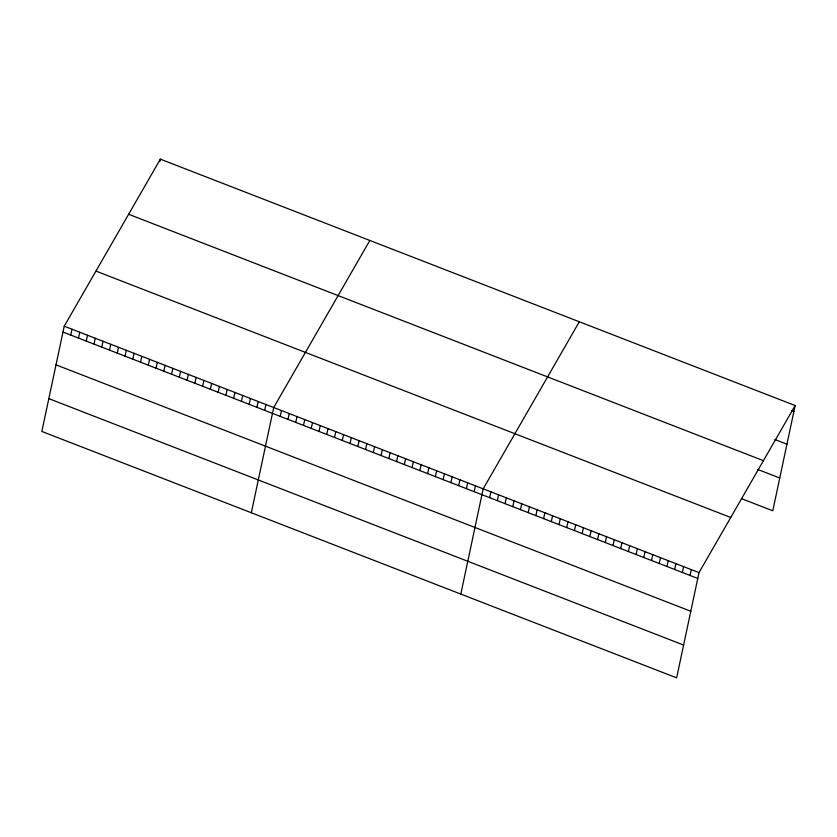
<?xml version="1.0" encoding="UTF-8"?>
<svg xmlns="http://www.w3.org/2000/svg" width="837" height="837" viewBox="0 0 837 837"><rect width="100%" height="100%" fill="white"/><g stroke="black" fill="none" stroke-linecap="round" stroke-linejoin="round"><path stroke-width="1.26" d="M64.219 326.21L41.85 431.453L676.641 677.855L699.01 572.623L795.15 405.547L160.359 159.145L64.219 326.21L699.01 572.623M70.737 335.062L71.982 329.223M78.5 338.075L79.735 332.237M86.253 341.088L87.498 335.25M94.016 344.091L95.251 338.263M101.769 347.104L103.014 341.266M109.532 350.117L110.766 344.279M117.285 353.13L118.53 347.292M159.857 161.478L160.359 159.145M125.048 356.143L126.282 350.305M132.801 359.157L134.046 353.319M140.564 362.17L141.809 356.332M148.327 365.173L149.561 359.345M156.08 368.186L157.325 362.348M163.843 371.199L165.077 365.361M171.595 374.212L172.84 368.374M179.359 377.225L180.593 371.387M187.111 380.239L188.356 374.401M194.875 383.252L196.109 377.414M202.627 386.255L203.872 380.427M210.39 389.268L211.635 383.43M218.154 392.281L219.388 386.443M225.906 395.294L227.151 389.456M233.669 398.307L234.904 392.469M241.422 401.321L242.667 395.482M249.185 404.334L250.42 398.496M256.938 407.337L258.183 401.509M264.701 410.35L265.946 404.512M251.33 512.767L273.699 407.525L369.839 240.46M280.217 416.376L281.462 410.538M287.98 419.389L289.215 413.551M295.733 422.403L296.978 416.564M303.496 425.405L304.731 419.578M311.249 428.418L312.494 422.591M319.012 431.432L320.247 425.594M326.765 434.445L328.01 428.607M334.528 437.458L335.773 431.62M342.291 440.471L343.526 434.633M350.044 443.484L351.289 437.646M357.807 446.487L359.042 440.66M365.56 449.5L366.805 443.673M373.323 452.514L374.557 446.676M381.076 455.527L382.321 449.689M388.839 458.54L390.084 452.702M396.602 461.553L397.837 455.715M404.355 464.566L405.6 458.728M412.118 467.569L413.352 461.742M419.871 470.582L421.116 464.755M427.634 473.596L428.868 467.757M435.386 476.609L436.632 470.771M443.15 479.622L444.384 473.784M450.902 482.635L452.147 476.797M458.666 485.648L459.911 479.81M466.429 488.651L467.663 482.823M474.181 491.664L475.426 485.826M460.81 594.082L483.179 488.839L579.319 321.774M489.645 497.67L490.89 491.832M497.356 500.662L498.601 494.824M505.067 503.654L506.301 497.816M512.778 506.647L514.012 500.808M520.478 509.639L521.723 503.801M528.189 512.631L529.434 506.793M535.9 515.623L537.134 509.785M543.611 518.616L544.845 512.778M551.311 521.608L552.556 515.77M559.022 524.6L560.267 518.762M566.733 527.592L567.967 521.754M574.444 530.585L575.678 524.747M582.144 533.577L583.389 527.739M589.855 536.569L591.1 530.731M597.566 539.562L598.8 533.724M605.277 542.554L606.511 536.716M612.977 545.546L614.222 539.708M620.688 548.538L621.933 542.7M628.399 551.531L629.633 545.693M636.11 554.523L637.344 548.685M643.81 557.515L645.055 551.677M651.521 560.508L652.766 554.669M659.232 563.5L660.466 557.662M666.943 566.492L668.177 560.654M674.643 569.484L675.888 563.646M682.354 572.477L683.599 566.639M690.065 575.469L691.299 569.631M795.15 405.547L772.781 510.79L741.948 498.821M791.708 410.538L793.905 411.385M774.821 439.488L786.937 444.185M128.636 214.272L763.428 460.685M757.726 469.442L779.749 477.99M95.941 271.083L730.732 517.486M62.974 332.048L697.776 578.461M56.006 364.848L690.797 611.261M48.818 398.642L683.62 645.055"/></g></svg>
